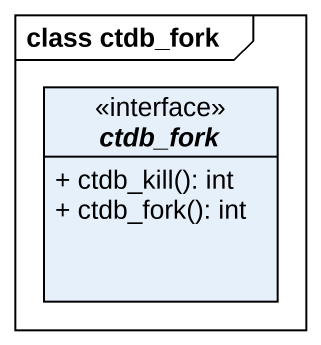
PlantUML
@startuml
mainframe class ctdb_fork
hide circle
hide empty members
skinparam classAttributeIconSize 0
interface ctdb_fork {
  + ctdb_kill(): int
  + ctdb_fork(): int
}
@enduml
